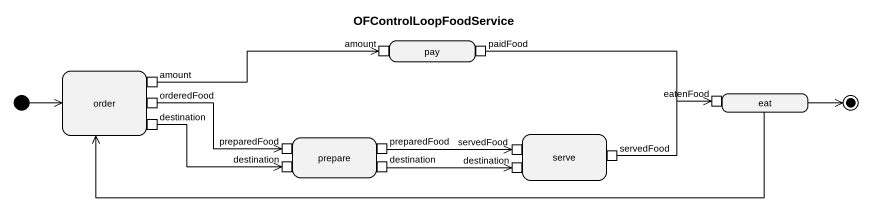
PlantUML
@startuml
title OFControlLoopFoodService
hide empty description
state order {
  state "amount" as amount_2 <<outputPin>>
  state orderedFood <<outputPin>>
  state destination <<outputPin>>
}
state pay {
  state amount <<inputPin>>
  state paidFood <<outputPin>>
}
state eat {
  state eatenFood <<inputPin>>
}
state prepare {
  state preparedFood <<inputPin>>
  state "preparedFood" as preparedFood_2 <<outputPin>>
  state "destination" as destination_2 <<inputPin>>
  state "destination" as destination_3 <<outputPin>>
}
state serve {
  state servedFood <<inputPin>>
  state "servedFood" as servedFood_2 <<outputPin>>
  state "destination" as destination_4 <<inputPin>>
}
[*] -right-> order
paidFood -right-> eatenFood
amount_2 -right-> amount
orderedFood -right-> preparedFood
eat -left-> order
destination -right-> destination_2
preparedFood_2 -right-> servedFood
servedFood_2 -right-> eatenFood
destination_3 -right-> destination_4
eat -right-> [*]
@enduml
